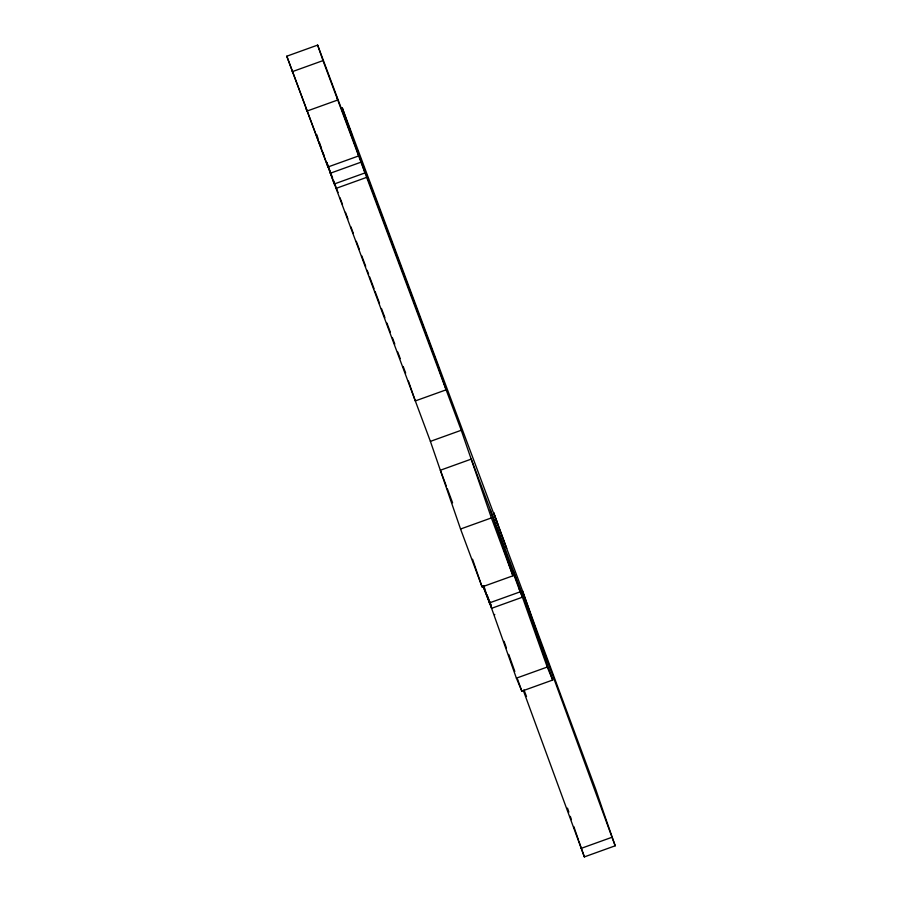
<?xml version="1.0" encoding="UTF-8"?>
<svg xmlns="http://www.w3.org/2000/svg" width="902" height="902" viewBox="0 0 902 902"><rect width="100%" height="100%" fill="white"/><g stroke="black" fill="none" stroke-linecap="round" stroke-linejoin="round"><path stroke-width="1.35" d="M490.271 509.957L512.922 575.803L482.074 586.909L460.55 529.023L430.401 441.371L286.791 56.206L317.639 45.1L355.061 145.188M292.158 71.709L323.006 60.603L461.249 430.265L491.41 517.917L512.922 575.803M330.188 173.274L361.037 162.168M335.781 188.484L366.629 177.378M430.401 441.371L461.249 430.265M460.55 529.023L491.41 517.917M489.335 602.942L520.183 591.836L522.45 597.192L491.601 608.309L482.931 585.826L490.147 604.193L486.866 594.959M516.395 678.157L547.255 667.052L552.678 680.04L521.83 691.157L516.395 678.157L490.508 605.219M581.17 848.365L612.018 837.259L615.209 845.794L584.361 856.9L523.295 690.425M494.713 614.442L494.702 614.769M518.673 587.597L520.995 593.088M347.574 123.36L352.017 135.221M354.182 142.663L355.084 145.064M520.183 591.836L510.927 566.896M332.613 178.032L326.693 162.213L334.202 184.008L365.051 172.902L357.045 149.788L436.512 361.984L446.152 389.822L415.292 400.928L408.414 381.05M333.605 180.659L338.036 192.532M340.02 197.797L342.478 204.393M345.443 212.297L347.913 218.893M350.878 226.797L353.336 233.381M356.301 241.296L359.267 249.2M361.736 255.796L365.682 266.338M367.159 270.296L368.636 274.242M369.628 276.88L374.071 288.741M375.063 291.38L379.505 303.241M381.478 308.518L384.928 317.741M386.902 323.006L390.363 332.24M392.336 337.506L394.805 344.102M397.759 352.005L400.229 358.601M403.194 366.505L405.663 373.101M524.039 689.962L526.509 696.558M286.791 56.206L327.911 166.994L358.77 155.888L342.264 107.8L522.461 590.697A54.346 0.676 70.2 0 0 541.099 641.931L595.872 789.678A195.542 2.435 70.2 0 0 615.209 845.794M446.242 485.874L440.39 470.224L471.239 459.118L546.905 659.576L612.018 837.259M447.223 488.478L452.59 502.809M483.63 585.714L484.622 588.352M487.08 594.925L491.026 605.456L489.763 601.713M512.009 569.985L510.025 564.438M510.994 567.234L509.709 563.558M522.089 593.291L552.678 680.04M509.382 562.645L509.833 564.054M509.427 562.938L507.747 558.101M508.615 560.694L509.021 561.822M508.063 558.981L508.39 559.894M504.06 641.322L506.405 647.884M508.739 654.435L514.817 671.483M517.624 679.353L521.83 691.157M513.497 571.981L547.255 667.052M496.991 527.884L507.826 558.485M483.585 585.725L485.93 592.321M497.746 524.197L493.631 512.55L506.732 548.405M522.461 590.697L538.911 638.233M496.314 520.353L497.261 523.115M359.943 156.598L360.405 157.929M336.796 97.213L337.765 99.998L306.905 111.104L305.947 108.319M317.639 45.1L323.006 60.603M322.848 152.167L324.235 156.17M316.681 134.545L318 138.356M319.308 142.155L321.507 148.503M472.558 559.251L482.074 586.909M584.361 856.9A195.542 2.435 70.2 0 1 578.96 841.419M578.588 840.371A195.542 2.435 70.2 0 1 575.487 831.418M575.059 830.19A195.542 2.435 70.2 0 1 573.807 826.559M571.417 819.636A195.542 2.435 70.2 0 1 570.289 816.344M568.858 812.127A195.542 2.435 70.2 0 1 567.493 808.124"/></g></svg>
